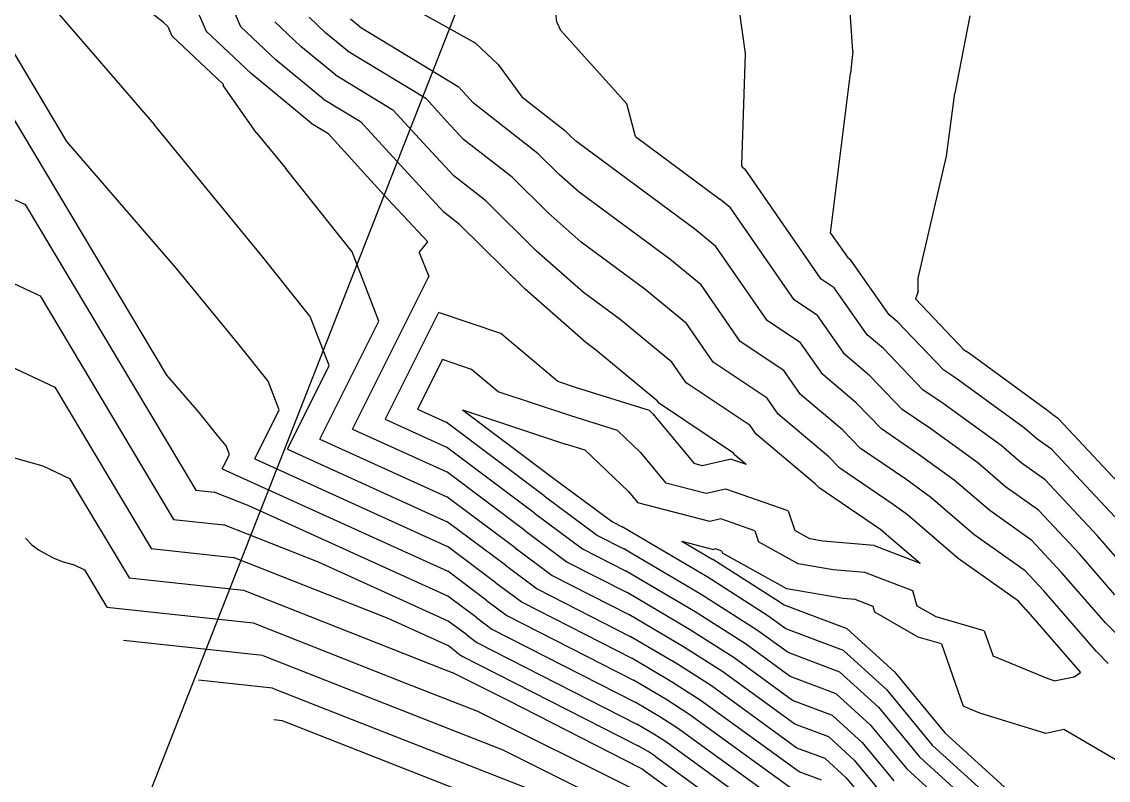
# Model space of a CAD drawing. Header units: metres. Extents: x -1120501 to 1198934, y -4928884 to 66998.
# Drawn here: x 118.3 to 221.1, y -792.5 to -720.7 of the extents above; entities that cross this region are included whole.
import ezdxf

# ---------------------------------------------------------------- set-up
doc = ezdxf.new("R2010")
doc.units = ezdxf.units.M
doc.layers.add('Cross Sections', color=10, linetype='Continuous')
doc.layers.add('SURF2CONTOURS', color=7, linetype='Continuous', lineweight=0)

msp = doc.modelspace()

# ---------------------------------------------------------------- linework, layer by layer
at = {"color": 7, "lineweight": 0}
msp.add_circle((-684.64, 190.5), 66807.04, dxfattribs=at)
at = {"layer": 'Cross Sections', "linetype": 'Continuous', "lineweight": 30}
msp.add_line((123.2, -812.15), (294.87, -374.62), dxfattribs=at)
at = {"layer": 'SURF2CONTOURS', "color": 4, "linetype": 'Continuous', "lineweight": -3}
for p, q in [((196.95, -723.52, 245), (196.12, -711.68, 245)), ((118.38, -715.99, 250), (130.87, -730.46, 250)), ((134.51, -718.64, 249), (135.78, -721.62, 249)), ((168.94, -720.77, 246), (168.86, -719.89, 246)), ((144.74, -723.07, 248), (142.27, -720.74, 248)), ((150.32, -721.22, 247), (149.43, -720.49, 247)), ((150.32, -721.22, 247), (159.63, -726.88, 247)), ((168.94, -720.77, 246), (169.31, -721.53, 246)), ((140.05, -725.65, 249), (135.78, -721.62, 249)), ((169.31, -721.53, 246), (175.56, -728.49, 246)), ((148.02, -725.77, 248), (144.74, -723.07, 248)), ((196.95, -723.52, 245), (196.72, -725.59, 245)), ((145.73, -730.32, 249), (140.05, -725.65, 249)), ((148.02, -725.77, 248), (153.46, -729.07, 248)), ((194.84, -740.73, 245), (196.72, -725.59, 245)), ((160.43, -727.75, 247), (159.63, -726.88, 247)), ((161.05, -728.42, 247), (160.43, -727.75, 247)), ((167.19, -733.22, 247), (161.05, -728.42, 247)), ((176.38, -731.6, 246), (175.56, -728.49, 246)), ((132.06, -754.14, 251), (117.28, -729.38, 251)), ((156.69, -732.61, 248), (153.46, -729.07, 248)), ((141.19, -743.03, 250), (130.87, -730.46, 250)), ((145.73, -730.32, 249), (147.29, -731.27, 249)), ((152.95, -737.47, 249), (147.29, -731.27, 249)), ((159.2, -735.3, 248), (156.69, -732.61, 248)), ((176.38, -731.6, 246), (184.36, -737.51, 246)), ((169.21, -735.21, 247), (167.19, -733.22, 247)), ((162.24, -737.67, 248), (159.2, -735.3, 248)), ((171.07, -736.85, 247), (169.21, -735.21, 247)), ((152.95, -737.47, 249), (156.76, -741.56, 249)), ((167.04, -742.43, 248), (162.24, -737.67, 248)), ((179.65, -743.2, 247), (171.07, -736.85, 247)), ((185.37, -738.33, 246), (184.36, -737.51, 246)), ((191.39, -747.04, 246), (185.37, -738.33, 246)), ((194.84, -740.73, 245), (196.49, -743.11, 245)), ((155.95, -742.55, 249), (156.76, -741.56, 249)), ((155.95, -742.55, 249), (156.84, -744.83, 249)), ((171.48, -746.33, 248), (167.04, -742.43, 248)), ((145.62, -748.62, 250), (141.19, -743.03, 250)), ((182.6, -745.63, 247), (179.65, -743.2, 247)), ((196.77, -743.29, 245), (196.49, -743.11, 245)), ((200.39, -748.45, 245), (196.77, -743.29, 245)), ((114.33, -743.96, 252), (120.08, -746.65, 252)), ((149.63, -759.26, 249), (156.84, -744.83, 249)), ((186.29, -750.96, 247), (182.6, -745.63, 247)), ((120.08, -746.65, 252), (132.7, -767.79, 252)), ((174.93, -748.89, 248), (171.48, -746.33, 248)), ((193.59, -748.51, 246), (191.39, -747.04, 246)), ((147.42, -753.24, 250), (145.62, -748.62, 250)), ((179.83, -752.92, 248), (174.93, -748.89, 248)), ((196.2, -752.21, 246), (193.59, -748.51, 246)), ((201.16, -749.1, 245), (200.39, -748.45, 245)), ((205.55, -753.67, 245), (201.16, -749.1, 245)), ((190.42, -753.72, 247), (186.29, -750.96, 247)), ((158.14, -752.67, 248), (155.79, -757.38, 248)), ((160.89, -753.61, 248), (158.14, -752.67, 248)), ((181.19, -754.89, 248), (179.83, -752.92, 248)), ((198.56, -754.21, 246), (196.2, -752.21, 246)), ((135.12, -757.7, 251), (132.06, -754.14, 251)), ((143.47, -761.14, 250), (147.42, -753.24, 250)), ((163.41, -755.72, 248), (160.89, -753.61, 248)), ((192, -755.97, 247), (190.42, -753.72, 247)), ((206.69, -754.44, 245), (205.55, -753.67, 245)), ((187.24, -758.93, 248), (181.19, -754.89, 248)), ((201.62, -757.39, 246), (198.56, -754.21, 246)), ((213.19, -759.18, 245), (206.69, -754.44, 245)), ((170.29, -758.01, 248), (163.41, -755.72, 248)), ((195.97, -759.32, 247), (192, -755.97, 247)), ((136.91, -759.88, 251), (135.12, -757.7, 251)), ((155.79, -757.38, 248), (158.5, -758.61, 248)), ((174.68, -759.38, 248), (170.29, -758.01, 248)), ((204.32, -759.22, 246), (201.62, -757.39, 246)), ((149.63, -759.26, 249), (158.54, -763.31, 249)), ((167.76, -765.55, 248), (158.5, -758.61, 248)), ((187.81, -759.73, 248), (187.24, -758.93, 248)), ((197.68, -761.1, 247), (195.97, -759.32, 247)), ((208.76, -762.45, 246), (204.32, -759.22, 246)), ((214.36, -760.18, 245), (213.19, -759.18, 245)), ((137.68, -760.85, 251), (136.91, -759.88, 251)), ((174.68, -759.38, 248), (176.87, -761.47, 248)), ((193.37, -764.42, 248), (187.81, -759.73, 248)), ((215.75, -761.17, 245), (214.36, -760.18, 245)), ((137.99, -761.65, 251), (137.68, -760.85, 251)), ((143.47, -761.14, 250), (158.59, -768.01, 250)), ((201.95, -764, 247), (197.68, -761.1, 247)), ((221.73, -767.55, 245), (215.75, -761.17, 245)), ((117.55, -761.93, 253), (120.33, -762.72, 253)), ((137.31, -763.02, 251), (137.99, -761.65, 251)), ((176.87, -761.47, 248), (179.27, -764.36, 248)), ((120.33, -762.72, 253), (122.88, -763.92, 253)), ((137.31, -763.02, 251), (158.63, -772.7, 251)), ((165.93, -768.84, 249), (158.54, -763.31, 249)), ((211.38, -764.7, 246), (208.76, -762.45, 246)), ((122.88, -763.92, 253), (128.5, -773.32, 253)), ((183.06, -765.35, 248), (179.27, -764.36, 248)), ((193.75, -764.82, 248), (193.37, -764.42, 248)), ((204.32, -765.73, 247), (201.95, -764, 247)), ((184.95, -764.92, 248), (183.06, -765.35, 248)), ((190.83, -766.97, 248), (184.95, -764.92, 248)), ((199.58, -768.78, 248), (193.75, -764.82, 248)), ((214.49, -766.91, 246), (211.38, -764.7, 246)), ((167.76, -765.55, 248), (172.79, -769.3, 248)), ((208.4, -769.23, 247), (204.32, -765.73, 247)), ((190.83, -766.97, 248), (191.47, -768.85, 248)), ((218.37, -771.05, 246), (214.49, -766.91, 246)), ((132.7, -767.79, 252), (137.47, -768.3, 252)), ((146.43, -771.84, 252), (137.47, -768.3, 252)), ((164.09, -772.13, 250), (158.59, -768.01, 250)), ((165.93, -768.84, 249), (169.94, -771.83, 249)), ((172.79, -769.3, 248), (175.29, -770.57, 248)), ((192.87, -769.63, 248), (191.47, -768.85, 248)), ((199.89, -769.01, 248), (199.58, -768.78, 248)), ((199.89, -769.01, 248), (203.31, -771.94, 248)), ((213.23, -772.66, 247), (208.4, -769.23, 247)), ((182.61, -774.89, 248), (175.29, -770.57, 248)), ((180.79, -769.85, 247), (183.72, -771.58, 247)), ((180.79, -769.85, 247), (183.77, -770.63, 247)), ((183.96, -770.59, 247), (183.77, -770.63, 247)), ((184.55, -770.79, 247), (183.96, -770.59, 247)), ((194.1, -769.84, 248), (192.87, -769.63, 248)), ((198.96, -770.27, 248), (194.1, -769.84, 248)), ((198.96, -770.27, 248), (203.31, -771.94, 248)), ((189.98, -775.58, 247), (183.72, -771.58, 247)), ((184.55, -770.79, 247), (184.61, -770.98, 247)), ((190.7, -774.35, 247), (184.61, -770.98, 247)), ((221.71, -774.91, 246), (218.37, -771.05, 246)), ((158.68, -777.4, 252), (146.43, -771.84, 252)), ((164.09, -772.13, 250), (167.09, -774.36, 250)), ((169.94, -771.83, 249), (175.6, -774.71, 249)), ((215, -774.55, 247), (213.23, -772.66, 247)), ((128.5, -773.32, 253), (139.32, -774.47, 253)), ((162.26, -775.43, 251), (158.63, -772.7, 251)), ((139.32, -774.47, 253), (158.23, -781.96, 253)), ((167.09, -774.36, 250), (175.9, -778.85, 250)), ((181.49, -778.19, 249), (175.6, -774.71, 249)), ((196.04, -775.26, 247), (190.7, -774.35, 247)), ((219.95, -780.26, 247), (215, -774.55, 247)), ((162.26, -775.43, 251), (164.23, -776.89, 251)), ((187.85, -778.23, 248), (182.61, -774.89, 248)), ((190.4, -775.88, 247), (189.98, -775.58, 247)), ((197.17, -775.36, 247), (196.04, -775.26, 247)), ((198.88, -776.02, 247), (197.17, -775.36, 247)), ((196.42, -778.13, 247), (190.4, -775.88, 247)), ((199.04, -776.55, 247), (198.88, -776.02, 247)), ((203.13, -778.91, 247), (199.04, -776.55, 247)), ((160.43, -778.72, 252), (158.68, -777.4, 252)), ((164.23, -776.89, 251), (176.2, -783, 251)), ((160.43, -778.72, 252), (161.38, -779.42, 252)), ((180.37, -781.49, 250), (175.9, -778.85, 250)), ((185.71, -780.88, 249), (181.49, -778.19, 249)), ((190.82, -780.39, 248), (187.85, -778.23, 248)), ((200.88, -782.2, 247), (196.42, -778.13, 247)), ((141.16, -780.65, 254), (127.96, -779.24, 254)), ((161.38, -779.42, 252), (176.51, -787.14, 252)), ((205.32, -779.54, 247), (203.13, -778.91, 247)), ((205.32, -779.54, 247), (207.39, -785.45, 247)), ((141.16, -780.65, 254), (150.92, -784.51, 254)), ((191.24, -784.9, 249), (185.71, -780.88, 249)), ((195.73, -782.22, 248), (190.82, -780.39, 248)), ((221.1, -781.43, 247), (219.95, -780.26, 247)), ((183.58, -783.54, 250), (180.37, -781.49, 250)), ((158.23, -781.96, 253), (159.04, -782.28, 253)), ((164.34, -784.92, 253), (159.04, -782.28, 253)), ((199.36, -785.53, 248), (195.73, -782.22, 248)), ((200.88, -782.2, 247), (205.64, -787.98, 247)), ((179.26, -784.8, 251), (176.2, -783, 251)), ((191.66, -789.41, 250), (183.58, -783.54, 250)), ((150.92, -784.51, 254), (163.85, -789.58, 254)), ((176.81, -791.28, 253), (164.34, -784.92, 253)), ((181.44, -786.19, 251), (179.26, -784.8, 251)), ((195.03, -786.32, 249), (191.24, -784.9, 249)), ((199.36, -785.53, 248), (203.24, -790.25, 248)), ((208.96, -786.1, 247), (207.39, -785.45, 247)), ((143, -786.83, 255), (142.19, -786.74, 255)), ((143, -786.83, 255), (143.61, -787.07, 255)), ((143.61, -787.07, 255), (168.66, -796.88, 255)), ((192.08, -793.92, 251), (181.44, -786.19, 251)), ((197.84, -788.87, 249), (195.03, -786.32, 249)), ((215.19, -788.02, 247), (208.96, -786.1, 247)), ((178.14, -788.1, 252), (176.51, -787.14, 252)), ((179.31, -788.85, 252), (178.14, -788.1, 252)), ((212.33, -794.05, 247), (205.64, -787.98, 247)), ((216.91, -787.67, 247), (215.19, -788.02, 247)), ((222.88, -791.15, 247), (216.91, -787.67, 247)), ((192.5, -798.43, 252), (179.31, -788.85, 252)), ((197.84, -788.87, 249), (200.83, -792.52, 249)), ((163.85, -789.58, 254), (175.32, -795.3, 254)), ((194.33, -790.41, 250), (191.66, -789.41, 250)), ((196.31, -792.21, 250), (194.33, -790.41, 250)), ((208.69, -795.19, 248), (203.24, -790.25, 248)), ((177.02, -791.4, 253), (176.81, -791.28, 253)), ((177.17, -791.5, 253), (177.02, -791.4, 253)), ((177.17, -791.5, 253), (179.98, -793.54, 253)), ((196.31, -792.21, 250), (198.43, -794.78, 250))]:
    msp.add_line(p, q, dxfattribs=at)
at = {"layer": 'SURF2CONTOURS', "color": 2, "linetype": 'Continuous', "lineweight": -3}
for p, q in [((136.86, -716.11, 248.5), (139.03, -721.18, 248.5)), ((131.74, -720.79, 249.5), (126.04, -716.38, 249.5)), ((153.42, -718.39, 246.5), (161.23, -722.75, 246.5)), ((186.21, -719.71, 245.5), (186.76, -723.76, 245.5)), ((208.01, -720.18, 244.5), (206.59, -727.48, 244.5)), ((122.63, -732.07, 250.5), (115.87, -720.75, 250.5)), ((132.16, -721.18, 249.5), (131.74, -720.79, 249.5)), ((132.16, -721.18, 249.5), (132.53, -722.06, 249.5)), ((142.4, -724.36, 248.5), (139.03, -721.18, 248.5)), ((147.09, -721.78, 247.5), (145.52, -720.3, 247.5)), ((132.53, -722.06, 249.5), (137.41, -726.66, 249.5)), ((149.17, -723.5, 247.5), (147.09, -721.78, 247.5)), ((163.42, -724.78, 246.5), (161.23, -722.75, 246.5)), ((146.88, -728.05, 248.5), (142.4, -724.36, 248.5)), ((149.17, -723.5, 247.5), (156.55, -727.98, 247.5)), ((186.76, -723.76, 245.5), (186.43, -734.29, 245.5)), ((163.42, -724.78, 246.5), (165.63, -727.83, 246.5)), ((137.41, -726.66, 249.5), (137.4, -726.77, 249.5)), ((140.53, -731.21, 249.5), (137.4, -726.77, 249.5)), ((146.88, -728.05, 248.5), (150.38, -730.17, 248.5)), ((158.56, -730.18, 247.5), (156.55, -727.98, 247.5)), ((165.63, -727.83, 246.5), (169.67, -730.99, 246.5)), ((205.81, -733.44, 244.5), (206.59, -727.48, 244.5)), ((154.82, -735.04, 248.5), (150.38, -730.17, 248.5)), ((160.13, -731.86, 247.5), (158.56, -730.18, 247.5)), ((140.53, -731.21, 249.5), (143.32, -734.61, 249.5)), ((170.29, -731.6, 246.5), (169.67, -730.99, 246.5)), ((133, -744.08, 250.5), (122.63, -732.07, 250.5)), ((164.72, -735.45, 247.5), (160.13, -731.86, 247.5)), ((170.86, -732.11, 246.5), (170.29, -731.6, 246.5)), ((182.01, -740.35, 246.5), (170.86, -732.11, 246.5)), ((203.12, -745, 244.5), (205.81, -733.44, 244.5)), ((111.33, -734.58, 251.5), (118.68, -738.02, 251.5)), ((149.59, -742.5, 249.5), (143.32, -734.61, 249.5)), ((186.43, -734.29, 245.5), (186.47, -734.48, 245.5)), ((186.47, -734.48, 245.5), (186.72, -734.66, 245.5)), ((186.75, -734.69, 245.5), (186.72, -734.66, 245.5)), ((158.27, -738.74, 248.5), (154.82, -735.04, 248.5)), ((168.12, -738.82, 247.5), (164.72, -735.45, 247.5)), ((193.94, -745.07, 245.5), (186.75, -734.69, 245.5)), ((118.68, -738.02, 251.5), (134.8, -765.02, 251.5)), ((159.76, -739.9, 248.5), (158.27, -738.74, 248.5)), ((171.27, -741.59, 247.5), (168.12, -738.82, 247.5)), ((165.95, -746.04, 248.5), (159.76, -739.9, 248.5)), ((183.99, -741.98, 246.5), (182.01, -740.35, 246.5)), ((177.29, -746.04, 247.5), (171.27, -741.59, 247.5)), ((152.13, -749.04, 249.5), (149.59, -742.5, 249.5)), ((188.84, -749, 246.5), (183.99, -741.98, 246.5)), ((139.05, -751.45, 250.5), (133, -744.08, 250.5)), ((195.18, -745.9, 245.5), (193.94, -745.07, 245.5)), ((198.3, -750.33, 245.5), (195.18, -745.9, 245.5)), ((203.11, -746.25, 244.5), (203.12, -745, 244.5)), ((171.69, -751.08, 248.5), (165.95, -746.04, 248.5)), ((181.22, -749.28, 247.5), (177.29, -746.04, 247.5)), ((203.11, -746.25, 244.5), (202.86, -746.95, 244.5)), ((202.86, -746.95, 244.5), (207.52, -751.81, 244.5)), ((146.55, -760.2, 249.5), (152.13, -749.04, 249.5)), ((157.75, -748.23, 248.5), (152.71, -758.32, 248.5)), ((163.65, -750.23, 248.5), (157.75, -748.23, 248.5)), ((192, -751.11, 246.5), (188.84, -749, 246.5)), ((183.74, -752.93, 247.5), (181.22, -749.28, 247.5)), ((169.05, -754.77, 248.5), (163.65, -750.23, 248.5)), ((172.57, -751.73, 248.5), (171.69, -751.08, 248.5)), ((194.1, -754.09, 246.5), (192, -751.11, 246.5)), ((199.86, -751.65, 245.5), (198.3, -750.33, 245.5)), ((141.65, -754.73, 250.5), (139.05, -751.45, 250.5)), ((178.45, -756.57, 248.5), (172.57, -751.73, 248.5)), ((203.58, -755.53, 245.5), (199.86, -751.65, 245.5)), ((207.87, -752.05, 244.5), (207.52, -751.81, 244.5)), ((215.4, -757.54, 244.5), (207.87, -752.05, 244.5)), ((188.83, -756.33, 247.5), (183.74, -752.93, 247.5)), ((117.33, -753.34, 252.5), (121.48, -755.29, 252.5)), ((197.27, -756.76, 246.5), (194.1, -754.09, 246.5)), ((142.71, -757.44, 250.5), (141.65, -754.73, 250.5)), ((170.82, -755.36, 248.5), (169.05, -754.77, 248.5)), ((121.48, -755.29, 252.5), (130.6, -770.55, 252.5)), ((177.71, -757.5, 248.5), (170.82, -755.36, 248.5)), ((205.5, -756.83, 245.5), (203.58, -755.53, 245.5)), ((178.65, -756.85, 248.5), (178.45, -756.57, 248.5)), ((185.66, -761.54, 248.5), (178.65, -756.85, 248.5)), ((189.9, -757.85, 247.5), (188.83, -756.33, 247.5)), ((199.65, -759.24, 246.5), (197.27, -756.76, 246.5)), ((210.97, -760.82, 245.5), (205.5, -756.83, 245.5)), ((140.39, -762.08, 250.5), (142.71, -757.44, 250.5)), ((160.04, -757.43, 247.5), (168.67, -763.91, 247.5)), ((160.04, -757.43, 247.5), (169.76, -760.67, 247.5)), ((177.71, -757.5, 248.5), (178.02, -757.8, 248.5)), ((178.02, -757.8, 248.5), (181.93, -762.51, 248.5)), ((194.67, -761.87, 247.5), (189.9, -757.85, 247.5)), ((215.85, -757.92, 244.5), (215.4, -757.54, 244.5)), ((216.38, -758.29, 244.5), (215.85, -757.92, 244.5)), ((223.42, -765.8, 244.5), (216.38, -758.29, 244.5)), ((152.71, -758.32, 248.5), (158.52, -760.96, 248.5)), ((203.13, -761.61, 246.5), (199.65, -759.24, 246.5)), ((146.55, -760.2, 249.5), (158.56, -765.66, 249.5)), ((166.84, -767.2, 248.5), (158.52, -760.96, 248.5)), ((171.64, -761.26, 247.5), (169.76, -760.67, 247.5)), ((171.64, -761.26, 247.5), (175.72, -765.15, 247.5)), ((212.87, -762.44, 245.5), (210.97, -760.82, 245.5)), ((140.39, -762.08, 250.5), (158.61, -770.36, 250.5)), ((185.44, -762.09, 248.5), (182.7, -762.72, 248.5)), ((185.44, -762.09, 248.5), (186.86, -762.58, 248.5)), ((185.71, -761.61, 248.5), (185.66, -761.54, 248.5)), ((185.71, -761.61, 248.5), (186.86, -762.58, 248.5)), ((195.71, -762.96, 247.5), (194.67, -761.87, 247.5)), ((206.54, -764.09, 246.5), (203.13, -761.61, 246.5)), ((182.7, -762.72, 248.5), (181.93, -762.51, 248.5)), ((200.77, -766.39, 247.5), (195.71, -762.96, 247.5)), ((215.12, -764.04, 245.5), (212.87, -762.44, 245.5)), ((168.67, -763.91, 247.5), (174.22, -768.03, 247.5)), ((209.89, -766.96, 246.5), (206.54, -764.09, 246.5)), ((220.05, -769.3, 245.5), (215.12, -764.04, 245.5)), ((134.8, -765.02, 251.5), (136.55, -765.21, 251.5)), ((139.84, -766.51, 251.5), (136.55, -765.21, 251.5)), ((175.72, -765.15, 247.5), (176.61, -766.21, 247.5)), ((158.65, -775.05, 251.5), (139.84, -766.51, 251.5)), ((165.01, -770.49, 249.5), (158.56, -765.66, 249.5)), ((183.41, -767.99, 247.5), (176.61, -766.21, 247.5)), ((202.11, -767.37, 247.5), (200.77, -766.39, 247.5)), ((166.84, -767.2, 248.5), (171.37, -770.56, 248.5)), ((206.91, -771.49, 247.5), (202.11, -767.37, 247.5)), ((213.86, -769.78, 246.5), (209.89, -766.96, 246.5)), ((174.22, -768.03, 247.5), (175.14, -768.5, 247.5)), ((183.17, -773.23, 247.5), (175.14, -768.5, 247.5)), ((184.45, -767.75, 247.5), (183.41, -767.99, 247.5)), ((187.69, -768.88, 247.5), (184.45, -767.75, 247.5)), ((119.32, -770.2, 253.5), (118.7, -769.56, 253.5)), ((187.69, -768.88, 247.5), (188.04, -769.92, 247.5)), ((222.59, -772.23, 245.5), (220.05, -769.3, 245.5)), ((119.32, -770.2, 253.5), (119.93, -770.67, 253.5)), ((130.6, -770.55, 252.5), (138.39, -771.39, 252.5)), ((163.18, -773.78, 250.5), (158.61, -770.36, 250.5)), ((165.01, -770.49, 249.5), (168.51, -773.09, 249.5)), ((171.37, -770.56, 248.5), (175.45, -772.64, 248.5)), ((191.78, -771.99, 247.5), (188.04, -769.92, 247.5)), ((216.68, -772.8, 246.5), (213.86, -769.78, 246.5)), ((119.93, -770.67, 253.5), (121.38, -771.46, 253.5)), ((121.38, -771.46, 253.5), (122.28, -771.81, 253.5)), ((153.01, -777.17, 252.5), (138.39, -771.39, 252.5)), ((212.6, -775.53, 247.5), (206.91, -771.49, 247.5)), ((122.28, -771.81, 253.5), (123.32, -772.1, 253.5)), ((123.32, -772.1, 253.5), (124.29, -772.55, 253.5)), ((124.29, -772.55, 253.5), (126.39, -776.09, 253.5)), ((182.05, -776.54, 248.5), (175.45, -772.64, 248.5)), ((195.07, -772.55, 247.5), (191.78, -771.99, 247.5)), ((198.07, -772.81, 247.5), (195.07, -772.55, 247.5)), ((168.51, -773.09, 249.5), (175.75, -776.78, 249.5)), ((188.91, -776.9, 247.5), (183.17, -773.23, 247.5)), ((202.61, -774.56, 247.5), (198.07, -772.81, 247.5)), ((220.83, -777.58, 246.5), (216.68, -772.8, 246.5)), ((163.18, -773.78, 250.5), (165.66, -775.63, 250.5)), ((203.03, -775.98, 247.5), (202.61, -774.56, 247.5)), ((161.35, -777.07, 251.5), (158.65, -775.05, 251.5)), ((165.66, -775.63, 250.5), (176.05, -780.92, 250.5)), ((213.32, -776.3, 247.5), (212.6, -775.53, 247.5)), ((126.39, -776.09, 253.5), (140.24, -777.56, 253.5)), ((180.93, -779.84, 249.5), (175.75, -776.78, 249.5)), ((186.78, -779.56, 248.5), (182.05, -776.54, 248.5)), ((204.82, -777.01, 247.5), (203.03, -775.98, 247.5)), ((213.32, -776.3, 247.5), (218.49, -782.27, 247.5)), ((140.24, -777.56, 253.5), (154.57, -783.24, 253.5)), ((158.7, -779.75, 252.5), (153.01, -777.17, 252.5)), ((161.35, -777.07, 251.5), (162.81, -778.16, 251.5)), ((190.61, -778.14, 247.5), (188.91, -776.9, 247.5)), ((209.38, -778.33, 247.5), (204.82, -777.01, 247.5)), ((223.22, -780.01, 246.5), (220.83, -777.58, 246.5)), ((162.81, -778.16, 251.5), (176.36, -785.07, 251.5)), ((196.07, -780.18, 247.5), (190.61, -778.14, 247.5)), ((209.38, -778.33, 247.5), (210.22, -780.73, 247.5)), ((159.51, -780.36, 252.5), (158.7, -779.75, 252.5)), ((184.64, -782.21, 249.5), (180.93, -779.84, 249.5)), ((191.03, -782.65, 248.5), (186.78, -779.56, 248.5)), ((159.51, -780.36, 252.5), (159.95, -780.69, 252.5)), ((159.95, -780.69, 252.5), (176.66, -789.21, 252.5)), ((200.12, -783.87, 247.5), (196.07, -780.18, 247.5)), ((215.41, -782.88, 247.5), (210.22, -780.73, 247.5)), ((179.81, -783.14, 250.5), (176.05, -780.92, 250.5)), ((191.45, -787.16, 249.5), (184.64, -782.21, 249.5)), ((195.38, -784.27, 248.5), (191.03, -782.65, 248.5)), ((215.99, -783.06, 247.5), (215.41, -782.88, 247.5)), ((215.99, -783.06, 247.5), (217.89, -782.67, 247.5)), ((217.89, -782.67, 247.5), (218.49, -782.27, 247.5)), ((142.08, -783.74, 254.5), (135.07, -782.99, 254.5)), ((142.08, -783.74, 254.5), (147.26, -785.79, 254.5)), ((154.57, -783.24, 253.5), (161.45, -785.93, 253.5)), ((182.51, -784.87, 250.5), (179.81, -783.14, 250.5)), ((200.12, -783.87, 247.5), (204.44, -789.12, 247.5)), ((191.87, -791.66, 250.5), (182.51, -784.87, 250.5)), ((198.6, -787.2, 248.5), (195.38, -784.27, 248.5)), ((147.26, -785.79, 254.5), (166.25, -793.23, 254.5)), ((161.45, -785.93, 253.5), (176.22, -793.3, 253.5)), ((178.7, -786.45, 251.5), (176.36, -785.07, 251.5)), ((180.38, -787.52, 251.5), (178.7, -786.45, 251.5)), ((192.29, -796.17, 251.5), (180.38, -787.52, 251.5)), ((194.68, -788.36, 249.5), (191.45, -787.16, 249.5)), ((198.6, -787.2, 248.5), (202.04, -791.38, 248.5)), ((197.08, -790.54, 249.5), (194.68, -788.36, 249.5)), ((210.51, -794.62, 247.5), (204.44, -789.12, 247.5)), ((177.58, -789.75, 252.5), (176.66, -789.21, 252.5)), ((178.24, -790.17, 252.5), (177.58, -789.75, 252.5)), ((178.24, -790.17, 252.5), (190.48, -799.06, 252.5)), ((197.08, -790.54, 249.5), (199.63, -793.65, 249.5)), ((193.99, -792.45, 250.5), (191.87, -791.66, 250.5)), ((206.86, -795.76, 248.5), (202.04, -791.38, 248.5))]:
    msp.add_line(p, q, dxfattribs=at)

doc.saveas('drawing.dxf')
